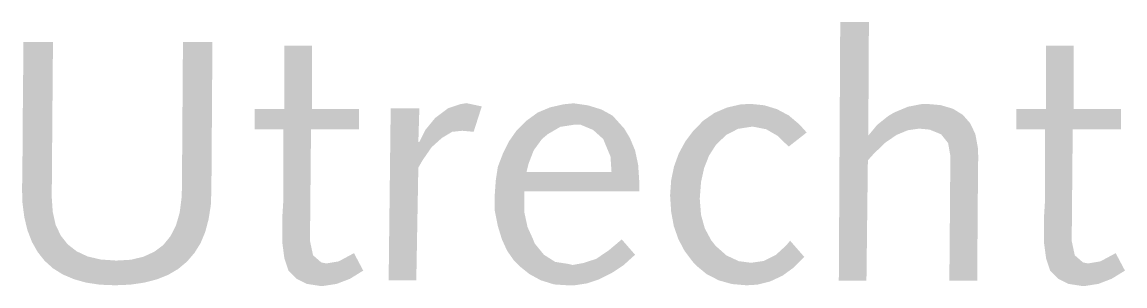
# Model space of a CAD drawing. Extents: x 65.7 to 71.94, y -14 to -12.5.
import ezdxf

# ---------------------------------------------------------------- set-up
doc = ezdxf.new("R2010")
doc.units = 0
doc.header["$MEASUREMENT"] = 0
doc.layers.add('to-xx-stempel', color=7, linetype='CONTINUOUS')

msp = doc.modelspace()

# ---------------------------------------------------------------- hatches: boundary and pattern name
at = {"layer": 'to-xx-stempel', "lineweight": 9}
for points in [[(70.4894, -12.5021), (70.3273, -12.5021), (70.3192, -13.9656), (70.4755, -13.9656), (70.4836, -13.2848), (70.5149, -13.25), (70.5797, -13.1864), (70.6457, -13.1412), (70.7094, -13.1146), (70.7731, -13.1053), (70.8333, -13.1111), (70.8981, -13.1377), (70.9375, -13.1875), (70.9502, -13.2605), (70.9445, -13.9656), (71.1019, -13.9656), (71.1054, -13.4828), (71.1077, -13.2593), (71.1054, -13.2118), (71.0915, -13.1366), (71.0625, -13.0752), (71.0209, -13.0277), (70.9653, -12.993), (70.8947, -12.9722), (70.8113, -12.9652), (70.7881, -12.9664), (70.7106, -12.9814), (70.633, -13.0138), (70.5994, -13.0335), (70.5369, -13.0833), (70.486, -13.1447)], [(66.7763, -12.6156), (66.6096, -12.6156), (66.6038, -13.4469), (66.6015, -13.499), (66.5911, -13.5812), (66.5702, -13.653), (66.539, -13.7143), (66.4985, -13.7641), (66.4475, -13.8023), (66.3873, -13.8301), (66.3167, -13.8475), (66.2368, -13.8521), (66.2287, -13.8521), (66.1442, -13.8463), (66.0701, -13.8289), (66.0087, -13.8), (65.9578, -13.7606), (65.9184, -13.7108), (65.8894, -13.6495), (65.8732, -13.5765), (65.8674, -13.4932), (65.8744, -12.6156), (65.7077, -12.6156), (65.703, -13.0833), (65.703, -13.103), (65.703, -13.1748), (65.7019, -13.2778), (65.7019, -13.2917), (65.7007, -13.3832), (65.6996, -13.4515), (65.7019, -13.5256), (65.7123, -13.6066), (65.7297, -13.6796), (65.7551, -13.7456), (65.7876, -13.8035), (65.8269, -13.8533), (65.8744, -13.8961), (65.93, -13.9308), (65.9925, -13.9575), (66.062, -13.9771), (66.1395, -13.9887), (66.2241, -13.9922), (66.3109, -13.9887), (66.3908, -13.9771), (66.4626, -13.9586), (66.5262, -13.9331), (66.583, -13.8996), (66.6328, -13.8579), (66.6744, -13.8093), (66.7092, -13.7537), (66.7358, -13.69), (66.7543, -13.6194), (66.7671, -13.5406), (66.7705, -13.455)], [(67.3339, -13.1098), (67.6062, -13.1098), (67.6062, -12.994), (67.3397, -12.994), (67.3397, -12.6349), (67.1833, -12.6349), (67.1833, -12.994), (67.0154, -12.994), (67.0154, -13.1098), (67.1776, -13.1098), (67.1776, -13.4689), (67.1776, -13.5095), (67.1718, -13.6021), (67.1718, -13.6832), (67.1718, -13.7469), (67.1718, -13.7527), (67.1833, -13.8396), (67.2065, -13.9091), (67.2528, -13.9555), (67.3108, -13.9844), (67.3861, -13.996), (67.4034, -13.996), (67.4787, -13.9844), (67.554, -13.9555), (67.6293, -13.9091), (67.5772, -13.8106), (67.5656, -13.8164), (67.4903, -13.857), (67.4208, -13.8686), (67.3919, -13.8628), (67.3455, -13.8222), (67.3281, -13.7411)], [(71.6422, -13.1098), (71.9144, -13.1098), (71.9144, -12.994), (71.6479, -12.994), (71.6479, -12.6349), (71.4916, -12.6349), (71.4916, -12.994), (71.3236, -12.994), (71.3236, -13.1098), (71.4858, -13.1098), (71.4858, -13.4689), (71.4858, -13.5095), (71.48, -13.6021), (71.48, -13.6832), (71.48, -13.7469), (71.48, -13.7527), (71.4916, -13.8396), (71.5147, -13.9091), (71.5611, -13.9555), (71.619, -13.9844), (71.6943, -13.996), (71.7117, -13.996), (71.787, -13.9844), (71.8623, -13.9555), (71.9376, -13.9091), (71.8854, -13.8106), (71.8738, -13.8164), (71.7985, -13.857), (71.729, -13.8686), (71.7001, -13.8628), (71.6537, -13.8222), (71.6364, -13.7411)], [(67.941, -13.3261), (67.9642, -13.2856), (68.0163, -13.2103), (68.0742, -13.1582), (68.1321, -13.1234), (68.19, -13.1176), (68.2538, -13.1234), (68.3001, -12.9786), (68.2943, -12.9786), (68.2132, -12.9612), (68.1785, -12.967), (68.109, -12.9902), (68.0395, -13.0423), (68.0337, -13.0481), (67.9815, -13.1118), (67.9468, -13.1813), (67.941, -13.1813), (67.9468, -12.9902), (67.7846, -12.9902), (67.773, -13.9633), (67.9294, -13.9633)], [(70.0367, -13.0312), (69.9696, -12.9953), (69.8978, -12.9733), (69.8191, -12.9652), (69.7623, -12.9687), (69.6871, -12.9861), (69.6164, -13.0162), (69.5528, -13.0602), (69.496, -13.118), (69.4509, -13.1782), (69.4138, -13.2466), (69.3872, -13.3195), (69.371, -13.3971), (69.3652, -13.4793), (69.3652, -13.4885), (69.371, -13.5765), (69.386, -13.6576), (69.4115, -13.7305), (69.4462, -13.7965), (69.4902, -13.8556), (69.5122, -13.8799), (69.5724, -13.9297), (69.6408, -13.9644), (69.7149, -13.9852), (69.7971, -13.9922), (69.8584, -13.9887), (69.9314, -13.9702), (70.0008, -13.9378), (70.0645, -13.8915), (70.1236, -13.8313), (70.0437, -13.7398), (70.0228, -13.7653), (69.9626, -13.8208), (69.8955, -13.8544), (69.8237, -13.8648), (69.7531, -13.8556), (69.6836, -13.8231), (69.6222, -13.7687), (69.5968, -13.7363), (69.5609, -13.6692), (69.54, -13.5939), (69.5331, -13.5082), (69.5331, -13.4955), (69.54, -13.4075), (69.5574, -13.3288), (69.5852, -13.2581), (69.6245, -13.1968), (69.6824, -13.1412), (69.7496, -13.1065), (69.8248, -13.0949), (69.8364, -13.0949), (69.9082, -13.1088), (69.9742, -13.147), (70.0356, -13.2072), (70.1375, -13.1273), (70.0969, -13.0822)]]:
    msp.add_hatch(color=256, dxfattribs=at).paths.add_polyline_path(points)
h = msp.add_hatch(color=256, dxfattribs=at)
h.paths.add_polyline_path([(69.1842, -13.3096), (69.1668, -13.2285), (69.1378, -13.159), (69.1031, -13.1011), (69.0915, -13.0895), (69.0394, -13.0316), (68.9757, -12.9968), (68.9004, -12.9736), (68.8193, -12.9621), (68.7613, -12.9679), (68.6861, -12.9852), (68.6165, -13.0142), (68.5528, -13.0605), (68.4949, -13.1184), (68.4544, -13.1764), (68.4196, -13.2459), (68.3907, -13.3212), (68.3791, -13.3965), (68.3733, -13.4776), (68.3733, -13.4833), (68.3733, -13.5702), (68.3907, -13.6571), (68.4138, -13.7324), (68.4428, -13.7961), (68.4833, -13.854), (68.5123, -13.883), (68.5702, -13.9293), (68.6339, -13.9641), (68.7092, -13.9873), (68.7961, -13.993), (68.8193, -13.993), (68.8946, -13.9815), (68.9641, -13.9583), (69.0336, -13.9235), (69.1031, -13.8772), (69.1668, -13.8193), (69.0915, -13.7324), (69.0162, -13.7961), (68.9467, -13.8425), (68.8772, -13.8656), (68.8135, -13.8772), (68.7903, -13.8714), (68.715, -13.8598), (68.6513, -13.8193), (68.5992, -13.7556), (68.5876, -13.7266), (68.5586, -13.6629), (68.5412, -13.5818), (68.5412, -13.4891), (68.5412, -13.4602), (69.19, -13.4602), (69.19, -13.4254), (69.19, -13.3965)])
h.paths.add_polyline_path([(69.0336, -13.3501), (68.5528, -13.3501), (68.5644, -13.3038), (68.5934, -13.2285), (68.6397, -13.1648), (68.6745, -13.1358), (68.744, -13.0953), (68.8193, -13.0837), (68.8598, -13.0837), (68.9293, -13.1127), (68.9872, -13.1648), (68.9988, -13.1937), (69.0278, -13.2632)], flags=16)

doc.saveas('drawing.dxf')
